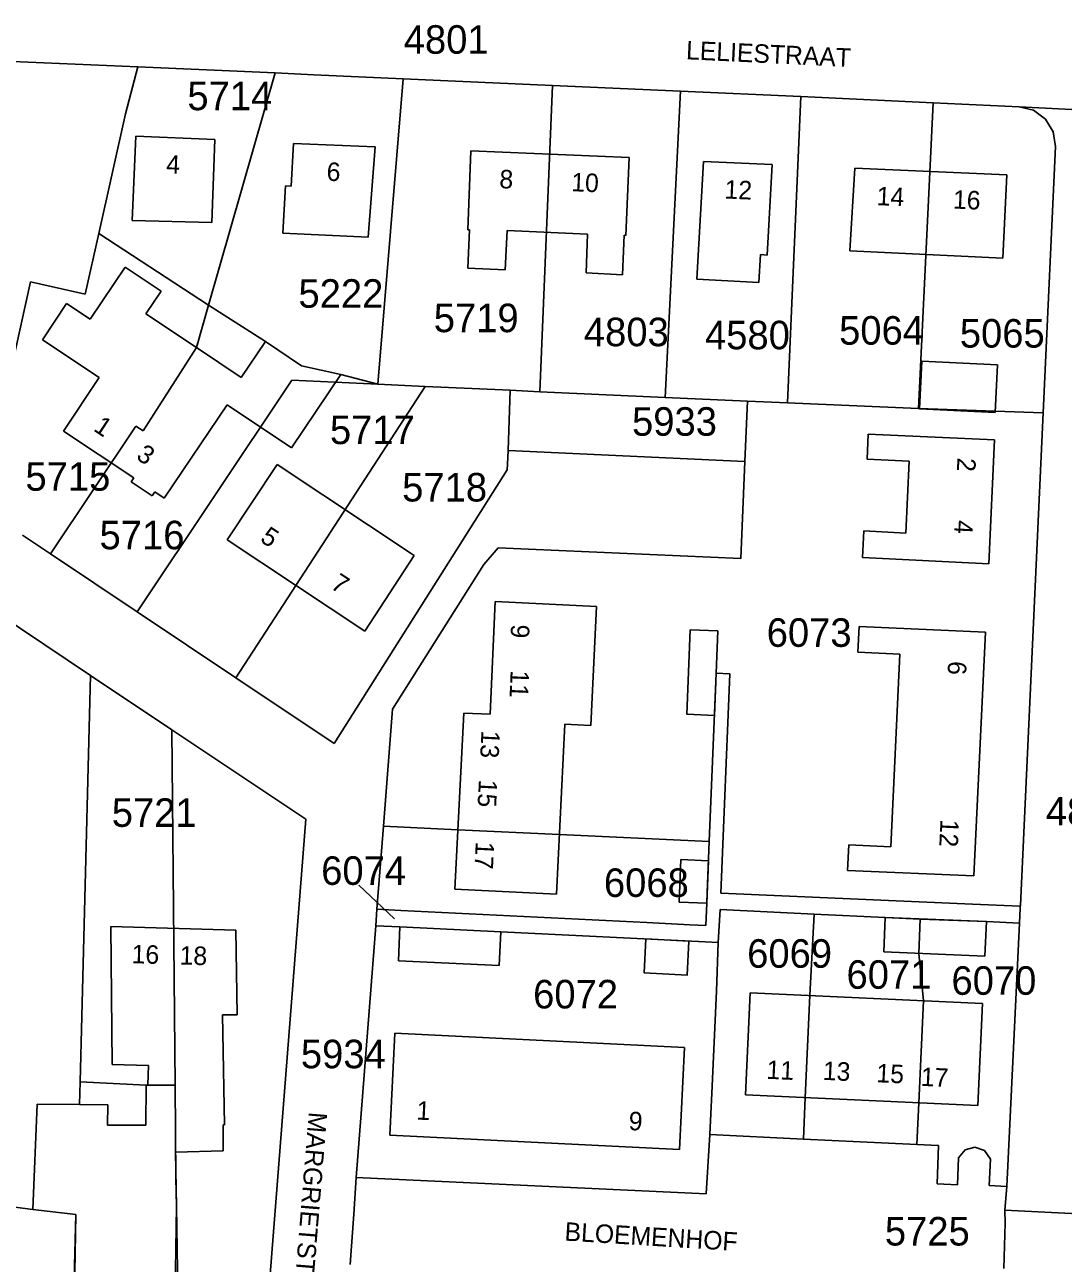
# Model space of a CAD drawing. Extents: x 191922 to 199923, y 328959 to 333350.
# Drawn here: x 197025.5 to 197123.7, y 330759.9 to 330877 of the extents above; entities that cross this region are included whole.
import ezdxf

# ---------------------------------------------------------------- set-up
doc = ezdxf.new("R2010")
doc.units = 0
for name, color, linetype in [('bouwvlak', 7, 'Continuous'), ('enkelbestemming', 7, 'Continuous'), ('Level 6', 7, 'Continuous'), ('maatvoering - maximum aantal wooneenheden', 7, 'Continuous'), ('Maatvoering_symbolen', 7, 'Continuous'), ('recreatiewoning', 7, 'Continuous')]:
    doc.layers.add(name, color=color, linetype=linetype)

msp = doc.modelspace()

# ---------------------------------------------------------------- linework, layer by layer
at = {"layer": 'bouwvlak'}
msp.add_line((197057.08, 330795.64), (197060.46, 330792.46), dxfattribs=at)
at = {"layer": 'Level 6'}
for p, q in [((197036.18, 330873.06), (197020.13, 330873.74)), ((197035.02, 330868.61), (197036.18, 330873.06)), ((197049.18, 330872.47), (197036.18, 330873.06)), ((197049.18, 330872.47), (197042.88, 330850.52)), ((197049.18, 330872.47), (197052.84, 330872.31)), ((197052.84, 330872.31), (197061.3, 330871.93)), ((197061.3, 330871.93), (197058.9, 330843.04)), ((197061.3, 330871.93), (197075.43, 330871.29)), ((197075.43, 330871.29), (197074.23, 330842.32)), ((197075.43, 330871.29), (197087.51, 330870.74)), ((197087.51, 330870.74), (197086.06, 330841.78)), ((197087.51, 330870.74), (197098.92, 330870.26)), ((197098.92, 330870.26), (197097.66, 330841.25)), ((197098.92, 330870.26), (197111.43, 330869.65)), ((197111.43, 330869.65), (197110.05, 330840.73)), ((197111.43, 330869.65), (197119.56, 330869.28)), ((197134.75, 330868.51), (197119.56, 330869.28)), ((197119.56, 330869.28), (197120.92, 330868.94)), ((197120.92, 330868.94), (197122.06, 330868.11)), ((197032.49, 330857.28), (197035.02, 330868.61)), ((197122.06, 330868.11), (197122.78, 330866.91)), ((197122.78, 330866.91), (197123, 330865.52)), ((197123, 330865.52), (197121.83, 330840.31)), ((197031.21, 330851.54), (197032.49, 330857.28)), ((197032.49, 330857.28), (197042.88, 330850.52)), ((197022.34, 330836.08), (197026.04, 330852.71)), ((197026.04, 330852.71), (197031.21, 330851.54)), ((197041.73, 330846.49), (197042.88, 330850.52)), ((197048.25, 330847.07), (197042.88, 330850.52)), ((197051.68, 330844.77), (197048.25, 330847.07)), ((197036.68, 330838.62), (197041.73, 330846.49)), ((197055.38, 330843.93), (197051.68, 330844.77)), ((197050.76, 330843.4), (197036.12, 330821.49)), ((197058.9, 330843.04), (197050.76, 330843.4)), ((197058.9, 330843.04), (197055.38, 330843.93)), ((197063.38, 330842.82), (197058.9, 330843.04)), ((197063.38, 330842.82), (197045.47, 330815.25)), ((197067.79, 330842.61), (197063.38, 330842.82)), ((197067.79, 330842.61), (197071.4, 330842.45)), ((197071.4, 330842.45), (197071.22, 330836.75)), ((197074.23, 330842.32), (197071.4, 330842.45)), ((197086.06, 330841.78), (197074.23, 330842.32)), ((197086.06, 330841.78), (197093.86, 330841.41)), ((197093.6, 330835.71), (197093.86, 330841.41)), ((197097.66, 330841.25), (197093.86, 330841.41)), ((197097.66, 330841.25), (197110.05, 330840.73)), ((197121.83, 330840.31), (197110.05, 330840.73)), ((197121.83, 330840.31), (197119.68, 330793.73)), ((197027.92, 330826.97), (197036.01, 330839.07)), ((197036.01, 330839.07), (197036.68, 330838.62)), ((197071.22, 330836.75), (197071.16, 330835.45)), ((197093.6, 330835.71), (197071.22, 330836.75)), ((197071.14, 330834.92), (197054.77, 330809.03)), ((197071.16, 330835.45), (197071.14, 330834.92)), ((197093.22, 330826.55), (197093.6, 330835.71)), ((197027.92, 330826.97), (197025.28, 330828.73)), ((197036.12, 330821.49), (197027.92, 330826.97)), ((197068.92, 330825.96), (197070.27, 330827.56)), ((197070.27, 330827.56), (197093.22, 330826.55)), ((197060.28, 330812.28), (197068.92, 330825.96)), ((197021.48, 330822.29), (197031.72, 330815.47)), ((197036.12, 330821.49), (197045.47, 330815.25)), ((197031.72, 330815.47), (197030.74, 330777.02)), ((197031.72, 330815.47), (197039.41, 330810.34)), ((197054.77, 330809.03), (197045.47, 330815.25)), ((197090.9, 330815.69), (197090.25, 330799.76)), ((197090.9, 330815.69), (197092.18, 330815.64)), ((197091.34, 330794.89), (197092.18, 330815.64)), ((197059.42, 330801.21), (197060.28, 330812.28)), ((197039.71, 330776.7), (197039.41, 330810.34)), ((197039.41, 330810.34), (197052.09, 330801.89)), ((197052.09, 330801.89), (197044.86, 330709.76)), ((197058.81, 330793.35), (197059.42, 330801.21)), ((197066.47, 330800.88), (197059.42, 330801.21)), ((197076.07, 330800.43), (197066.47, 330800.88)), ((197076.07, 330800.43), (197090.25, 330799.76)), ((197090.25, 330799.76), (197090.06, 330794.95)), ((197089.93, 330791.82), (197090.02, 330793.92)), ((197090.06, 330794.95), (197090.02, 330793.92)), ((197091.34, 330794.89), (197115.15, 330793.84)), ((197115.15, 330793.84), (197119.67, 330793.64)), ((197058.69, 330791.79), (197058.81, 330793.35)), ((197061.05, 330793.24), (197058.81, 330793.35)), ((197091.27, 330793.33), (197091.1, 330790.2)), ((197100.17, 330792.9), (197091.27, 330793.33)), ((197099.76, 330785.19), (197100.17, 330792.9)), ((197119.67, 330793.46), (197119.6, 330792.05)), ((197119.68, 330793.73), (197119.67, 330793.64)), ((197119.67, 330793.64), (197119.67, 330793.46)), ((197056.85, 330767.99), (197058.69, 330791.79)), ((197060.98, 330791.68), (197058.69, 330791.79)), ((197088.4, 330791.89), (197089.93, 330791.82)), ((197116.46, 330792.18), (197110.21, 330792.43)), ((197116.46, 330792.18), (197119.6, 330792.05)), ((197119.6, 330792.05), (197118.4, 330767.11)), ((197089.87, 330790.26), (197091.1, 330790.2)), ((197091.1, 330790.2), (197090.92, 330785.59)), ((197090.92, 330785.59), (197090.48, 330775.96)), ((197099.32, 330775.55), (197099.76, 330785.19)), ((197030.74, 330777.02), (197030.68, 330774.87)), ((197036.97, 330776.72), (197030.74, 330777.02)), ((197036.97, 330776.72), (197039.71, 330776.7)), ((197039.71, 330776.7), (197039.78, 330767.9)), ((197090.31, 330772.04), (197090.48, 330775.96)), ((197099.32, 330775.55), (197099.15, 330771.61)), ((197026.67, 330774.91), (197026.24, 330764.94)), ((197030.68, 330774.87), (197026.67, 330774.91)), ((197110.06, 330775.05), (197109.88, 330771.09)), ((197090.31, 330772.04), (197089.96, 330766.43)), ((197099.15, 330771.61), (197090.31, 330772.04)), ((197109.88, 330771.09), (197099.15, 330771.61)), ((197111.93, 330770.99), (197109.88, 330771.09)), ((197111.81, 330767.37), (197111.93, 330770.99)), ((197114.45, 330770.6), (197113.83, 330769.85)), ((197115.38, 330770.86), (197114.45, 330770.6)), ((197116.29, 330770.52), (197115.38, 330770.86)), ((197116.84, 330769.72), (197116.29, 330770.52)), ((197113.83, 330769.85), (197113.73, 330767.29)), ((197116.72, 330767.21), (197116.84, 330769.72)), ((197039.78, 330767.9), (197039.83, 330765.25)), ((197056.62, 330764.5), (197056.85, 330767.99)), ((197089.96, 330766.43), (197056.85, 330767.99)), ((197113.73, 330767.29), (197111.81, 330767.37)), ((197118.4, 330767.11), (197116.72, 330767.21)), ((197118.4, 330767.11), (197118.22, 330764.88)), ((197015.84, 330766.29), (197026.24, 330764.94)), ((197030.31, 330764.49), (197026.24, 330764.94)), ((197039.83, 330765.25), (197040.08, 330749.8)), ((197118.22, 330764.88), (197118.24, 330763.65)), ((197130.1, 330764.28), (197118.22, 330764.88)), ((197030.03, 330753.28), (197030.31, 330764.49)), ((197056.26, 330759.74), (197056.62, 330764.5)), ((197118.24, 330763.65), (197118.12, 330759.38))]:
    msp.add_line(p, q, dxfattribs=at)
for points in [[(197061.05, 330793.24), (197084.34, 330792.1), (197088.4, 330791.89)], [(197110.21, 330792.43), (197106.9, 330792.56), (197100.17, 330792.9)], [(197089.87, 330790.26), (197070.52, 330791.23), (197060.98, 330791.68)], [(197110.06, 330775.05), (197110.5, 330784.7), (197110.06, 330789.18), (197110.21, 330792.43)]]:
    msp.add_lwpolyline(points, dxfattribs=at)
at = {"layer": 'recreatiewoning'}
for p, q in [((197035.64, 330858.52), (197035.99, 330866.5)), ((197035.99, 330866.5), (197043.47, 330866.19)), ((197043.47, 330866.19), (197043.19, 330858.33)), ((197050.7, 330861.76), (197050.9, 330865.81)), ((197050.9, 330865.81), (197058.63, 330865.49)), ((197058.63, 330865.49), (197057.99, 330856.94)), ((197067.39, 330857.64), (197067.7, 330865.1)), ((197067.7, 330865.1), (197082.66, 330864.46)), ((197082.66, 330864.46), (197082.36, 330857.11)), ((197089.06, 330852.98), (197089.71, 330864.09)), ((197089.71, 330864.09), (197096.21, 330863.8)), ((197096.21, 330863.8), (197095.73, 330855.25)), ((197103.55, 330855.64), (197104.02, 330863.47)), ((197104.02, 330863.47), (197118.39, 330862.83)), ((197049.9, 330857.33), (197050.14, 330861.79)), ((197050.14, 330861.79), (197050.7, 330861.76)), ((197118.39, 330862.83), (197118.01, 330854.95)), ((197043.19, 330858.33), (197035.64, 330858.52)), ((197057.99, 330856.94), (197049.9, 330857.33)), ((197067.55, 330857.63), (197067.39, 330857.64)), ((197067.39, 330854.01), (197067.55, 330857.63)), ((197071.11, 330857.56), (197070.95, 330853.85)), ((197078.74, 330857.22), (197071.11, 330857.56)), ((197078.59, 330853.55), (197078.74, 330857.22)), ((197082.21, 330857.12), (197082.05, 330853.39)), ((197082.36, 330857.11), (197082.21, 330857.12)), ((197095.1, 330855.29), (197094.94, 330852.64)), ((197095.73, 330855.25), (197095.1, 330855.29)), ((197118.01, 330854.95), (197103.55, 330855.64)), ((197031.67, 330849.17), (197034.99, 330854.11)), ((197034.99, 330854.11), (197038.4, 330851.83)), ((197070.95, 330853.85), (197067.39, 330854.01)), ((197082.05, 330853.39), (197078.59, 330853.55)), ((197094.94, 330852.64), (197089.06, 330852.98)), ((197038.4, 330851.83), (197036.95, 330849.67)), ((197027.16, 330847.23), (197029.44, 330850.66)), ((197029.44, 330850.66), (197031.67, 330849.17)), ((197036.95, 330849.67), (197041.73, 330846.49)), ((197032.52, 330843.67), (197027.16, 330847.23)), ((197045.96, 330843.67), (197048.25, 330847.07)), ((197048.25, 330847.07), (197051.68, 330844.77)), ((197041.73, 330846.49), (197045.96, 330843.67)), ((197051.68, 330844.77), (197055.38, 330843.93)), ((197110.14, 330840.71), (197110.36, 330845.21)), ((197110.36, 330845.21), (197117.53, 330844.86)), ((197117.53, 330844.86), (197117.31, 330840.34)), ((197029.14, 330838.59), (197032.52, 330843.67)), ((197055.38, 330843.93), (197050.71, 330837)), ((197044.64, 330841.09), (197038.68, 330832.26)), ((197050.71, 330837), (197044.64, 330841.09)), ((197117.31, 330840.34), (197110.14, 330840.71)), ((197035.8, 330834.17), (197029.14, 330838.59)), ((197105.18, 330835.94), (197105.29, 330838.31)), ((197105.29, 330838.31), (197117.24, 330837.77)), ((197116.68, 330826.03), (197117.24, 330837.77)), ((197044.64, 330828.29), (197049.35, 330835.42)), ((197049.35, 330835.42), (197062.34, 330826.83)), ((197109.17, 330835.75), (197105.18, 330835.94)), ((197108.84, 330828.95), (197109.17, 330835.75)), ((197035.56, 330833.8), (197035.8, 330834.17)), ((197037.55, 330832.48), (197035.56, 330833.8)), ((197037.79, 330832.85), (197037.55, 330832.48)), ((197038.68, 330832.26), (197037.79, 330832.85)), ((197104.74, 330826.62), (197104.86, 330829.15)), ((197104.86, 330829.15), (197108.84, 330828.95)), ((197057.66, 330819.65), (197044.64, 330828.29)), ((197062.34, 330826.83), (197057.66, 330819.65)), ((197116.68, 330826.03), (197104.74, 330826.62)), ((197069.53, 330811.8), (197069.99, 330822.47)), ((197069.99, 330822.47), (197079.59, 330822.01)), ((197079.59, 330822.01), (197079.05, 330810.75)), ((197090.74, 330811.69), (197091.06, 330819.68)), ((197104.31, 330817.67), (197104.42, 330820.12)), ((197104.42, 330820.12), (197116.39, 330819.56)), ((197115.28, 330796.51), (197116.39, 330819.56)), ((197108.27, 330817.48), (197104.31, 330817.67)), ((197107.41, 330799.27), (197108.27, 330817.48)), ((197066.18, 330795.25), (197067.04, 330811.92)), ((197067.04, 330811.92), (197069.53, 330811.8)), ((197076.57, 330810.86), (197075.8, 330794.78)), ((197079.05, 330810.75), (197076.57, 330810.86)), ((197103.33, 330797.02), (197103.44, 330799.45)), ((197103.44, 330799.45), (197107.41, 330799.27)), ((197090.02, 330793.92), (197090.18, 330797.95)), ((197115.28, 330796.51), (197103.33, 330797.02)), ((197075.8, 330794.78), (197066.18, 330795.25)), ((197033.75, 330778.66), (197033.64, 330791.71)), ((197033.64, 330791.71), (197045.44, 330791.39)), ((197060.83, 330788.48), (197060.98, 330791.68)), ((197060.98, 330791.68), (197070.52, 330791.23)), ((197106.76, 330789.31), (197106.9, 330792.56)), ((197116.46, 330792.18), (197106.9, 330792.56)), ((197116.33, 330788.93), (197116.46, 330792.18)), ((197045.44, 330791.39), (197045.58, 330783.35)), ((197070.36, 330788.03), (197070.52, 330791.23)), ((197084.26, 330790.54), (197088.32, 330790.34)), ((197116.33, 330788.93), (197106.76, 330789.31)), ((197060.83, 330788.48), (197070.36, 330788.03)), ((197093.68, 330775.81), (197094.11, 330785.44)), ((197094.11, 330785.44), (197116.11, 330784.45)), ((197116.11, 330784.45), (197115.67, 330774.79)), ((197044.18, 330783.35), (197044.38, 330772.96)), ((197045.58, 330783.35), (197044.18, 330783.35)), ((197060.01, 330771.98), (197060.49, 330781.62)), ((197060.49, 330781.62), (197087.9, 330780.27)), ((197087.9, 330780.27), (197087.42, 330770.62)), ((197037.18, 330778.58), (197033.75, 330778.66)), ((197037.12, 330776.75), (197037.18, 330778.58)), ((197036.94, 330772.93), (197036.97, 330776.72)), ((197036.97, 330776.72), (197037.12, 330776.75)), ((197115.67, 330774.79), (197093.68, 330775.81)), ((197026.24, 330764.94), (197026.67, 330774.91)), ((197026.67, 330774.91), (197030.68, 330774.87)), ((197030.68, 330774.87), (197033.35, 330774.84)), ((197033.35, 330774.84), (197033.3, 330772.93)), ((197033.3, 330772.93), (197036.94, 330772.93)), ((197044.26, 330772.97), (197044.27, 330770.5)), ((197044.38, 330772.96), (197044.26, 330772.97)), ((197087.42, 330770.62), (197060.01, 330771.98)), ((197044.27, 330770.5), (197039.74, 330770.38)), ((197039.74, 330770.38), (197039.83, 330765.25)), ((197030.31, 330764.49), (197026.24, 330764.94)), ((197039.83, 330765.25), (197039.66, 330753.43)), ((197030.11, 330750.47), (197030.31, 330764.49))]:
    msp.add_line(p, q, dxfattribs=at)
for points in [[(197090.74, 330811.69), (197088.13, 330811.8), (197088.45, 330819.79), (197091.06, 330819.68)], [(197090.02, 330793.92), (197087.41, 330794.02), (197087.57, 330798.06), (197090.18, 330797.95)], [(197084.26, 330790.54), (197084.1, 330787.33), (197088.16, 330787.13), (197088.32, 330790.34)]]:
    msp.add_lwpolyline(points, dxfattribs=at)

# ---------------------------------------------------------------- texts
at = {"layer": 'enkelbestemming'}
for s, p in [('4801', (197061.34, 330874.29)), ('5714', (197040.87, 330868.95)), ('5222', (197051.38, 330850.26)), ('5719', (197064.18, 330847.95)), ('4803', (197078.38, 330846.62)), ('4580', (197089.84, 330846.33)), ('5064', (197102.53, 330846.77)), ('5065', (197113.95, 330846.49)), ('5933', (197082.94, 330838.15)), ('5717', (197054.36, 330837.36)), ('5715', (197025.55, 330832.95)), ('5718', (197061.19, 330831.93)), ('5716', (197032.56, 330827.41)), ('6073', (197095.68, 330818.18)), ('5721', (197033.72, 330801.15)), ('4800', (197122.09, 330801.28)), ('6074', (197053.53, 330795.66)), ('6068', (197080.28, 330794.52)), ('6069', (197093.83, 330787.82)), ('6071', (197103.23, 330785.83)), ('6070', (197113.16, 330785.26)), ('6072', (197073.58, 330783.97)), ('5934', (197051.61, 330778.31)), ('5725', (197106.86, 330761.54))]:
    msp.add_text(s, height=2.7, rotation=0, dxfattribs=at).set_placement(p)
at = {"layer": 'maatvoering - maximum aantal wooneenheden'}
for s, rotation, p in [('4', 357.5926, (197038.84, 330862.98)), ('6', 357.7071, (197054.02, 330862.28)), ('8', 357.5354, (197070.36, 330861.58)), ('10', 357.5354, (197077.16, 330861.29)), ('12', 357.4781, (197091.66, 330860.6)), ('14', 357.5354, (197106.06, 330859.97)), ('16', 357.5354, (197113.27, 330859.65)), ('1', 326.469, (197031.9, 330838.68)), ('3', 326.469, (197035.93, 330836.01)), ('2', 267.361, (197113.73, 330836.1)), ('4', 267.3037, (197113.47, 330830.2)), ('5', 326.3895, (197047.66, 330828.21)), ('7', 326.3895, (197054.32, 330823.79)), ('9', 267.5354, (197071.5, 330820.33)), ('6', 267.3037, (197112.85, 330816.86)), ('11', 267.5926, (197071.46, 330815.99)), ('13', 267.0746, (197068.7, 330810.29)), ('15', 267.0746, (197068.46, 330805.65)), ('12', 267.2465, (197112.13, 330801.88)), ('17', 267.0746, (197068.16, 330799.78)), ('16', 358.4518, (197035.58, 330788.25)), ('18', 358.4518, (197040.12, 330788.13)), ('11', 357.361, (197095.63, 330777.32)), ('13', 357.361, (197100.96, 330777.22)), ('15', 357.361, (197106.03, 330776.99)), ('17', 357.361, (197110.23, 330776.65)), ('1', 357.1891, (197062.52, 330773.46)), ('9', 357.1891, (197082.59, 330772.47))]:
    msp.add_text(s, height=1.75, rotation=rotation, dxfattribs=at).set_placement(p)
at = {"layer": 'Maatvoering_symbolen'}
for s, rotation, p in [('LELIESTRAAT', 357.3037, (197088.02, 330873.77)), ('MARGRIETSTRAAT', 265.3506, (197052.36, 330774.22)), ('BLOEMENHOF', 356.5595, (197076.52, 330762.01))]:
    msp.add_text(s, height=1.75, rotation=rotation, dxfattribs=at).set_placement(p)

doc.saveas('drawing.dxf')
